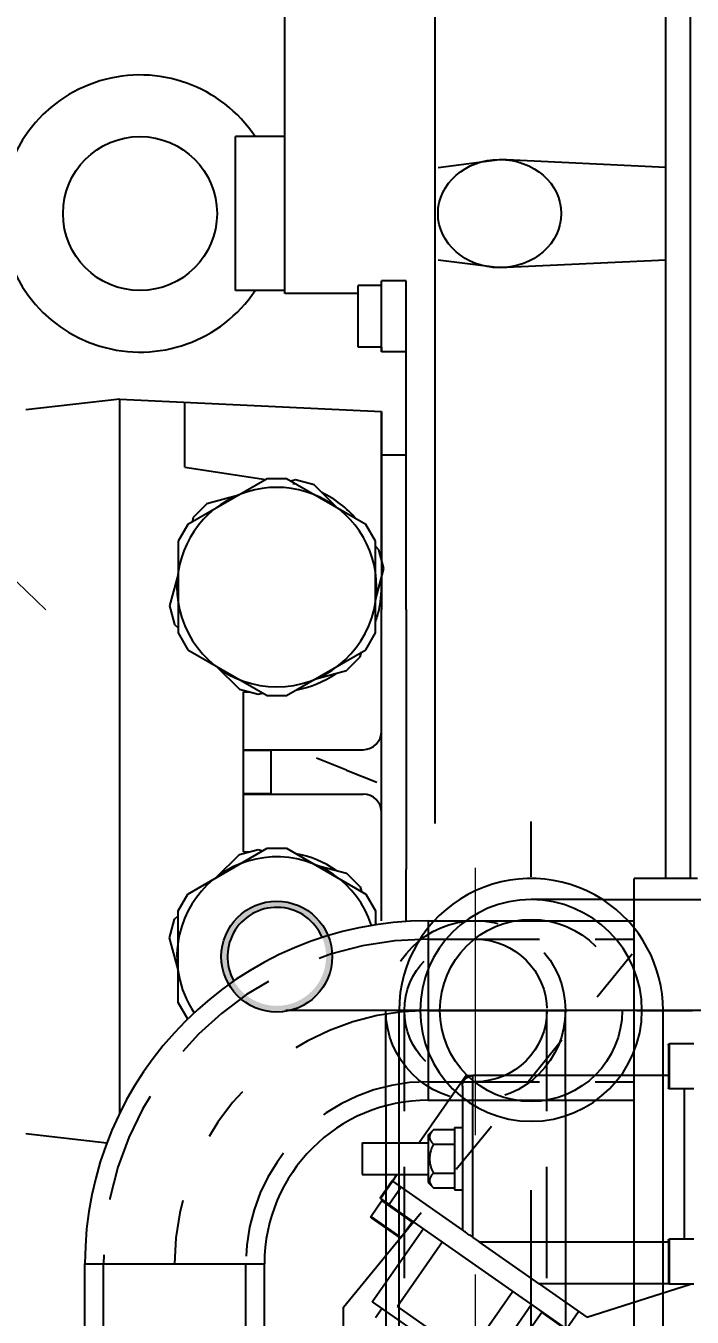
# Model space of a CAD drawing. Header units: millimetres. Extents: x -4 to 3776, y -4 to 4079.
# Drawn here: x 454.913 to 456.11, y 541.018 to 543.339 of the extents above; entities that cross this region are included whole.
import ezdxf
from ezdxf import colors
from ezdxf.entities.mleader import LeaderData, LeaderLine
from ezdxf.math import Vec2, Vec3

# ---------------------------------------------------------------- set-up
doc = ezdxf.new("R2010")
doc.units = ezdxf.units.MM
for name, pattern in [('CENTER', [2, 1.25, -0.25, 0.25, -0.25]), ('DASHDOT', [1, 0.5, -0.25, 0, -0.25]), ('DASHED', [0.75, 0.5, -0.25])]:
    doc.linetypes.add(name, pattern=pattern)
for name, color, linetype in [('1轮廓实线层', 7, 'Continuous'), ('4虚线层', 6, 'DASHED'), ('BK_kedu', 255, 'Continuous'), ('CENTER', 1, 'DASHDOT')]:
    doc.layers.add(name, color=color, linetype=linetype)
doc.layers.add('3中心线层', color=2, linetype='CENTER', lineweight=13)
doc.styles.get("Standard").update_dxf_attribs({"font": 'arial.ttf'})

# ---------------------------------------------------------------- blocks, each defined once
blk = doc.blocks.new('A$C3E376056')
at = {"color": 3}
for p, q in [((267.6116834239565, 77.74999517116794), (272.2116834239569, 77.74999517116794)), ((272.4116834239567, 77.54999517116812), (272.4116834239567, 69.44999517116776)), ((272.4116834239567, 71.74999517116794), (309.4116834239567, 71.74999517116794)), ((310.699597901219, 71.74999517116794), (309.4116834239567, 71.74999517116794)), ((310.699597901219, 71.74999517116794), (319.6272440133926, 58.99999517116794)), ((267.6116834239565, 69.24999517116794), (272.2116834239569, 69.24999517116794)), ((311.4116834239567, 69.74999517116794), (311.4116834239567, 42.49037393125309)), ((312.9116834239567, 61.89999517116757), (311.4116834239567, 61.89999517116757)), ((312.9116834239567, 61.89999517116848), (312.9116834239567, 50.0999951711683)), ((312.9116834239567, 61.49999517116794), (316.9116834239567, 61.49999517116794)), ((317.9116834239567, 60.49999517116794), (316.9116834239567, 61.49999517116794)), ((316.9116834239567, 58.74999517116794), (312.9116834239567, 58.74999517116794)), ((317.9116834239567, 60.49999517116794), (317.9116834239567, 51.49999517116794)), ((330.4116834239567, 58.99999517116794), (317.9116834239567, 58.99999517116794)), ((330.4116834239567, 58.99999517116794), (330.4116834239567, 52.99999517116794)), ((324.6813919493834, 51.78192387060244), (311.4116834239567, 42.49037393125309)), ((316.9116834239567, 53.24999517116794), (312.9116834239567, 53.24999517116794)), ((317.9116834239567, 51.49999517116794), (316.9116834239567, 50.49999517116794)), ((330.4116834239567, 52.99999517116794), (317.9116834239567, 52.99999517116794)), ((323.8284892426509, 52.99999517116794), (324.6813919493834, 51.78192387060244)), ((326.9385720789678, 48.47932005738858), (324.6442663335629, 51.75592823454463)), ((324.7182948903464, 51.80776358804724), (324.6813919493834, 51.78192387060244)), ((324.7182948903464, 51.80776358804724), (324.7183047870067, 51.80777051776295)), ((324.7182948903464, 51.80776358804724), (327.0126006357505, 48.53115541089119)), ((327.0126105324107, 48.5311623406069), (324.7183047870067, 51.80777051776295)), ((312.9116834239567, 50.0999951711683), (311.4116834239567, 50.0999951711683)), ((316.9116834239567, 50.49999517116794), (312.9116834239567, 50.49999517116794)), ((323.0027885821683, 45.72345478416901), (324.323623586447, 46.64831341089575)), ((324.323623586447, 46.64831341089575), (325.2945833826816, 47.32818677951764)), ((326.9385720789678, 48.47932005738858), (325.2945833826816, 47.32818677951764)), ((326.6540647335778, 48.03595095171841), (328.7189399044419, 45.08700359227805)), ((326.9385720789678, 48.47932005738858), (327.0126006357505, 48.53115541089119)), ((327.0126105324107, 48.5311623406069), (327.0126006357505, 48.53115541089119)), ((291.7095524483684, 23.81169494830556), (323.0027885821683, 45.72345478416901)), ((328.6698247828544, 44.80845789615068), (323.2634212905468, 41.02285341623337)), ((328.4776190262301, 28.92588178145161), (318.7841772518968, 42.76955132993589)), ((320.9200004235554, 44.02091589726115), (322.9848755944186, 41.07196853782079)), ((267.6116834239565, 40.74999517116794), (272.2116834239569, 40.74999517116794)), ((272.4116834239567, 40.54999517116812), (272.4116834239567, 32.44999517116776)), ((296.8739100250341, 32.31091540854322), (308.2697877663559, 40.29039490753257)), ((309.4116834239567, 41.08995885483364), (308.269787766355, 40.29039490753257)), ((315.1725102691526, 40.24063488311549), (323.7187991707833, 28.03526942320877)), ((267.6116834239565, 32.24999517116794), (272.2116834239569, 32.24999517116794)), ((287.819549956379, 25.97098423480566), (268.1931136716366, 32.24999517116794)), ((296.8739100250341, 32.31091540854322), (287.819549956379, 25.97098423480566)), ((310.4092342375516, 18.71581172666902), (301.8629453359217, 30.92117718657482)), ((307.998817919005, 14.58647087267582), (298.3053761446727, 28.4301404211601)), ((328.4776190262301, 28.92588178145161), (307.998817919005, 14.58647087267582)), ((310.4092342375516, 18.71581172666902), (323.7187991707833, 28.03526942320877)), ((327.878571419039, 25.94279749475118), (326.674060902702, 27.66301678775835)), ((296.398983547555, 26.85111503611824), (298.463858718419, 23.90216767667789))]:
    blk.add_line(p, q, dxfattribs=at)
for p, q in [((272.2116834239569, 69.24999517116794), (272.2116834239569, 77.74999517116794)), ((309.4116834239567, 41.08995885483364), (309.4116834239567, 71.74999517116794)), ((269.4116834239567, 69.24999517116794), (269.4116834239567, 40.74999517116794)), ((323.0002776372776, 50.60479495667369), (325.2945833826816, 47.32818677951764)), ((326.6540647335778, 48.03595095171841), (320.9200004235554, 44.02091589726115)), ((322.9848755944186, 41.07196853782079), (328.7189399044419, 45.08700359227805)), ((272.2116834239569, 32.24999517116794), (272.2116834239569, 40.74999517116794)), ((308.269787766355, 40.29039490753257), (272.4116834239567, 40.29039490753257)), ((272.3554082291512, 32.31091540854322), (296.8739100250341, 32.31091540854322)), ((291.7095524483684, 23.81169494830556), (289.4152467029644, 27.08830312546161)), ((296.398983547555, 26.85111503611824), (290.6649192375316, 22.83607998166099))]:
    blk.add_line(p, q, dxfattribs=at).dxf.unprotected_set("ltscale", 0)
for points in [[(316.9116834835613, 61.49999529037723), (317.0369325117672, 61.37002974663028), (317.1486500935162, 61.2443724266077), (317.2476271824444, 61.12248927269229), (317.3345435695255, 61.00389331493625), (317.4099804000462, 60.88813573036441), (317.4744294123257, 60.77479839239368), (317.5283024744595, 60.66349059257755), (317.5719375447834, 60.55384278211841), (317.6056037382687, 60.44550329361209), (317.6295069889629, 60.33813357267627), (317.6437915401066, 60.23140489969501), (317.6485438184345, 60.12499511156329), (317.6437915401066, 60.0185856214548), (317.6295069889629, 59.91185694847354), (317.6056037382687, 59.80448722753772), (317.5719375447834, 59.6961477390314), (317.5283024744595, 59.58649992857227), (317.4744294123257, 59.47519212875613), (317.4099804000462, 59.3618547907854), (317.3345435695255, 59.24609690819034), (317.2476271824444, 59.12750124845752), (317.1486500935162, 59.00561809454211), (317.0369325117672, 58.87996047649631), (316.9116834835613, 58.74999523077258)], [(316.9116834835613, 58.74999523077258), (317.0369325117672, 58.49006473932513), (317.1486500935162, 58.23874935422191), (317.2476271824444, 57.99498334441432), (317.3345435695255, 57.75779187593707), (317.4099804000462, 57.52627625975856), (317.4744294123257, 57.29960143480548), (317.5283024744595, 57.07698576066741), (317.5719375447834, 56.85769028876075), (317.6056037382687, 56.64101131174812), (317.6295069889629, 56.42627179537067), (317.6437915401066, 56.21281452391395), (317.6485438184345, 55.99999517116794), (317.6437915401066, 55.78717581842193), (317.6295069889629, 55.57371854696521), (317.6056037382687, 55.35897903058776), (317.5719375447834, 55.14230005357513), (317.5283024744595, 54.92300458166847), (317.4744294123257, 54.7003889075304), (317.4099804000462, 54.47371408257732), (317.3345435695255, 54.2421984663988), (317.2476271824444, 54.00500699792156), (317.1486500935162, 53.76124098811397), (317.0369325117672, 53.50992560301074), (316.9116834835613, 53.24999511156329)], [(316.9116834835613, 53.24999511156329), (317.0369325117672, 53.12002986583957), (317.1486500935162, 52.99437224779376), (317.2476271824444, 52.87248909387836), (317.3345435695255, 52.75389343414554), (317.4099804000462, 52.63813555155048), (317.4744294123257, 52.52479821357974), (317.5283024744595, 52.41349041376361), (317.5719375447834, 52.30384260330447), (317.6056037382687, 52.19550311479816), (317.6295069889629, 52.08813339386234), (317.6437915401066, 51.98140472088107), (317.6485438184345, 51.87499523077258), (317.6437915401066, 51.76858544264087), (317.6295069889629, 51.66185676965961), (317.6056037382687, 51.55448704872379), (317.5719375447834, 51.44614756021747), (317.5283024744595, 51.33649974975833), (317.4744294123257, 51.2251919499422), (317.4099804000462, 51.11185461197147), (317.3345435695255, 50.99609702739963), (317.2476271824444, 50.87750106964359), (317.1486500935162, 50.75561791572818), (317.0369325117672, 50.6299605957056), (316.9116834835613, 50.49999505195865)], [(309.4116834239567, 41.08996003780612), (309.5218041972721, 41.16706460628757), (309.6415284709537, 41.25089973125705), (309.7684911326969, 41.33979886684665), (309.9091771678532, 41.43830865535983), (310.0723413066471, 41.55255645427951), (310.2458289699161, 41.67403310451755), (310.44055019184, 41.81037992153415), (310.634675367316, 41.94630712185153), (310.814609868964, 42.07229703579196), (310.9591058330143, 42.17347472820529), (311.0696128444279, 42.2508534780527), (311.1539510325993, 42.30990737591037), (311.2209085063541, 42.3567900053049), (311.2706569270695, 42.39162534389743), (311.3076737956608, 42.41754621181735), (311.3368896083439, 42.43800014171848), (311.3594583110416, 42.45380490932712), (311.3765433864201, 42.46576875362643), (311.389298780402, 42.47470229778537), (311.3986781673038, 42.48126596126804), (311.405110700568, 42.48576968822726), (311.409092290839, 42.48855918560275), (311.4111188487614, 42.48997777614841), (311.411681516608, 42.49037355098972)]]:
    blk.add_lwpolyline(points, dxfattribs=at)
for centre, radius, start, end in [((272.2116834239569, 77.54999517116812), 0.2000000000000091, 0, 90), ((309.4116834239567, 69.74999517116794), 2.000000000000012, 0, 90), ((272.2116834239569, 69.44999517116776), 0.2000000000000135, 270, 0), ((326.4902343247204, 47.92123566444843), 0.1999999999999785, 34.99999999999417, 124.9999999999942), ((321.0838308324128, 44.13563118453112), 0.2000000000000527, 125.0000000000368, 214.9999999999942), ((328.5551094955836, 44.97228830500808), 0.1999999999999756, 304.9999999999941, 34.99999999999417), ((272.2116834239569, 40.54999517116812), 0.2000000000000046, 0, 90), ((323.1487060032769, 41.18668382509077), 0.1999999999999581, 214.9999999999942, 304.9999999999941), ((272.2116834239569, 32.44999517116776), 0.2000000000000135, 270, 0), ((296.2351531386967, 26.73639974884827), 0.1999999999999712, 35.00000000003686, 125.0000000000368)]:
    blk.add_arc(centre, radius, start, end, dxfattribs=at)
blk = doc.blocks.new('cfd')
at = {"layer": '3中心线层', "color": 7, "ltscale": 0.5}
blk.add_line((-1188.255996401021, -185.6799460097411), (-1187.719771452849, -185.8942855393855), dxfattribs=at)
blk = doc.blocks.new('fds')
at = {"color": 3}
for p, q in [((-1187.959301250549, -185.7390729174109), (-1187.987883415967, -185.7390729174109)), ((-1188.040562498409, -188.0001182769615), (-1188.040562498409, -185.7833229174245)), ((-1187.935205355707, -186.4260014887948), (-1187.935205355707, -185.8275729174382))]:
    blk.add_line(p, q, dxfattribs=at)
at = {"color": 3, "lineweight": 25}
blk.add_line((-1187.959301250549, -185.7390729174109), (-1185.906026784439, -185.7390729174109), dxfattribs=at)
at = {"color": 3, "linetype": 'Continuous'}
blk.add_line((-1188.032133927072, -185.7833237459992), (-1188.032133927072, -185.7833220888499), dxfattribs=at)
at = {"color": 3}
for radius, start, end in [(0.052678571425, 57.14012001647128, 180), (0.04424999999698412, 90, 270)]:
    blk.add_arc((-1187.987883926935, -185.7833229174245), radius, start, end, dxfattribs=at)
at = {"layer": '1轮廓实线层', "color": 7, "lineweight": 25}
for q in [(-1188.073527728019, -185.682535756295), (-1188.049412158348, -185.6921752179636)]:
    blk.add_line((-1188.061469942693, -185.6873554874052), q, dxfattribs=at)
at = {"layer": '4虚线层', "color": 3, "ltscale": 0.4}
for p, q in [((-1185.906026784439, -185.746974703132), (-1187.987883926935, -185.746974703132)), ((-1187.935205355707, -185.8275729174382), (-1187.935205355707, -185.7833231782437)), ((-1185.906026784439, -185.8196711317171), (-1187.987883364699, -185.8196711317171))]:
    blk.add_line(p, q, dxfattribs=at)
blk.add_circle((-1187.987883926935, -185.7833229174245), 0.03634821428323411, dxfattribs=at)
for radius, start, end in [(0.04424999999698412, 270.0007830705178, 89.99933699140281), (0.052678571425, 0, 57.14012001647128)]:
    blk.add_arc((-1187.987883926935, -185.7833229174245), radius, start, end, dxfattribs=at)
at = {"layer": 'CENTER', "color": 3, "ltscale": 0.5}
for p, q in [((-1187.987883926935, -187.1494641561202), (-1187.987883926935, -185.7065491804577)), ((-1185.798562498534, -185.7833229174245), (-1188.085760649404, -185.7833229174245))]:
    blk.add_line(p, q, dxfattribs=at)
at = {"color": 6, "rotation": 337.9074874299324}
blk.add_blockref('cfd', (-17.75132769414904, -460.0830142964264), dxfattribs=at)
at = {"color": 3, "lineweight": -3, "xscale": -0.002107142857, "yscale": 0.002107142857, "zscale": 0.002107142857}
blk.add_blockref('A$C3E376056', (-1187.359087879787, -185.9605336215335), dxfattribs=at)

msp = doc.modelspace()

# ---------------------------------------------------------------- hatches: boundary and pattern name
at = {"ltscale": 0.1}
msp.add_hatch(color=3, dxfattribs=at).paths.add_polyline_path([(455.3635781389175, 541.7654026124169, -1), (455.3635781389175, 541.5662079186054, -0.1989123673796569), (455.2931521790069, 541.5953793061522), (455.3009772861533, 541.6032044127473, 0.1989123673796571), (455.3635781389175, 541.5772742903614, 1), (455.3635781389175, 541.7543362403853, 0.6681786379193034), (455.3009772861533, 541.6032044127473), (455.2931521790069, 541.5953793061522, -0.6681786379192904)])

# ---------------------------------------------------------------- linework, layer by layer
at = {"color": 3, "ltscale": 0.1}
for p, q in [((456.0626961822672, 541.8061613757077), (456.0626961822672, 544.2806468204394)), ((456.1069616692912, 541.8061613757077), (456.1069616692912, 544.2806468204394)), ((455.647983895883, 543.2495269973624), (455.647983895883, 544.2113841243249)), ((455.3779644218412, 543.1395144688804), (455.3779644218412, 543.9552954873425)), ((455.647983895883, 542.5677145731274), (455.647983895883, 543.2495269973624)), ((455.3779644218412, 543.1395144688804), (455.289433447796, 543.1395144688804)), ((455.289433447796, 542.8628551722268), (455.289433447796, 543.1395144688804)), ((455.3779644218412, 542.8573219862105), (455.3779644218412, 543.1450476548966)), ((455.6532404231648, 543.0841826095498), (455.763904141274, 543.0984020017381)), ((456.0626961822672, 543.0841826095498), (455.763904141274, 543.0984020017381)), ((455.6532404231648, 542.9181870312814), (455.763904141274, 542.9039676390926)), ((455.763904141274, 542.9039676390926), (456.0626961822672, 542.9181870312814)), ((455.5096542479714, 542.7610445507489), (455.5096542479714, 542.8717082694106)), ((455.5517064606975, 542.8717082694106), (455.5096542479714, 542.8717082694106)), ((455.5517064606975, 542.8717082694106), (455.5517064606975, 542.8800080485721)), ((455.5959719477196, 542.8800080485721), (455.5517064606975, 542.8800080485721)), ((455.5517064606975, 542.752744771863), (455.5517064606975, 542.8800080485721)), ((455.5959719477196, 542.28948319445), (455.5959719477196, 542.8800080485721)), ((455.3779644218412, 542.8628551722268), (455.289433447796, 542.8628551722268)), ((455.5096542479714, 542.8573219862105), (455.3779644218412, 542.8573219862105)), ((455.5517064606975, 542.7610445507489), (455.5096542479714, 542.7610445507489)), ((455.5517064606975, 542.7610445507489), (455.5517064606975, 542.752744771863)), ((455.5959719477196, 542.752744771863), (455.5517064606975, 542.752744771863)), ((455.0813856562472, 542.6673119200327), (454.9128102562663, 542.6484766799099)), ((455.0813856562472, 541.3841797615783), (455.0813856562472, 542.6673119200327)), ((455.0813856562472, 542.6673119200327), (455.5517064606975, 542.6451791762452)), ((455.1986891983497, 542.6451791762452), (455.1986891983497, 542.6617917534368)), ((455.1986891983497, 542.5455818296155), (455.1986891983497, 542.6451791762452)), ((455.5517064606975, 542.3799846269285), (455.5517064606975, 542.6451791762452)), ((455.5517064606975, 542.6451791762452), (455.5517064606975, 542.28948319445)), ((455.5517064606975, 542.5677145731274), (455.5959719477196, 542.5677145731274)), ((455.647983895883, 542.28948319445), (455.647983895883, 542.5677145731274)), ((455.1986891983497, 542.5455818296155), (455.3439322754539, 542.5231729129646)), ((455.3809296902673, 542.5244975349128), (455.3462265875696, 542.5244975349128)), ((455.4307330958572, 542.5133720422764), (455.397212472617, 542.5223538658288)), ((455.2381668075086, 542.4797377083005), (455.2136280086497, 542.4551989094407)), ((455.2036301455646, 542.4421694404791), (455.1862785942149, 542.4121156724664)), ((455.5408776836202, 542.4121156724664), (455.5235261322705, 542.4421694404791)), ((455.5561444272662, 542.3634219117325), (455.5471626028848, 542.3969425344208)), ((455.1710118505689, 542.2961532440563), (455.1727990852596, 542.28948319445)), ((455.1727990852596, 542.28948319445), (455.1799936749503, 542.2626326216446)), ((455.5517064606975, 541.7302776828406), (455.5517064606975, 542.28948319445)), ((455.5959719477196, 542.28948319445), (455.5959719477196, 541.8224823014439)), ((455.647983895883, 541.9051585580355), (455.647983895883, 542.28948319445)), ((455.1862785942149, 542.2474594833225), (455.2036301455646, 542.2174057155858)), ((455.5235261322705, 542.2174057155858), (455.5408776836202, 542.2474594833225)), ((455.4889894703265, 542.1798374474884), (455.5135282691854, 542.2043762463481)), ((455.2964231819778, 542.1462031137885), (455.3299438052181, 542.13722128996)), ((455.3038197307196, 542.1416592562528), (455.3133810902982, 542.1416592562528)), ((455.3038197307196, 541.8539335872911), (455.3038197307196, 542.1416592562528)), ((455.3462265875696, 542.135077620876), (455.3809296902673, 542.135077620876)), ((455.3038197307196, 542.0376353604788), (455.5185073451539, 542.0376353604788)), ((455.3038197307196, 542.0365287233312), (455.3536184045861, 542.0365287233312)), ((455.3536184045861, 541.9590641202126), (455.3536184045861, 542.0365287233312)), ((455.3038197307196, 541.9590641202126), (455.3536184045861, 541.9590641202126)), ((455.3038197307196, 541.9579574830645), (455.5185073451539, 541.9579574830645)), ((455.2964231819778, 541.8493897297553), (455.3299438052181, 541.8583715535838)), ((455.3038197307196, 541.8539335872911), (455.3133810902982, 541.8539335872911)), ((455.3462265875696, 541.8605152226678), (455.3809296902673, 541.8605152226678)), ((455.4889894703265, 541.8157553957794), (455.5135282691854, 541.7912165971957)), ((455.5959719477196, 541.7302776828406), (455.5959719477196, 541.8224823014439)), ((455.1862785942149, 541.7481333599449), (455.2036301455646, 541.7781871279581)), ((455.5235261322705, 541.7781871279581), (455.5408776836202, 541.7481333599449)), ((455.1727990852596, 541.7061096490938), (455.1799936749503, 541.7329602218992)), ((455.1710118505689, 541.699439599487), (455.1727990852596, 541.7061096490938)), ((455.2036301455646, 541.5534234030647), (455.1862785942149, 541.5834771708014)), ((455.0583971028091, 541.3308494768753), (454.9128102562663, 541.3471161636339))]:
    msp.add_line(p, q, dxfattribs=at)
at = {"color": 3}
for p, q in [((456.0053881845024, 531.1065606836046), (456.0053881845024, 541.8061613757077)), ((455.6354551819459, 541.7302776828406), (455.6354551819459, 541.4077719883603)), ((455.5595714888022, 541.3978118576019), (455.5595714888022, 535.8592516173371)), ((455.8820771843857, 541.4077719883603), (455.8820771843857, 535.8492914868543)), ((455.0189001780536, 541.1137226783953), (455.3414058725321, 541.1137226783953)), ((455.0189001780536, 536.1433407965433), (455.0189001780536, 541.1137226783953)), ((455.3414058725321, 536.1433407965433), (455.3414058725321, 541.1137226783953)), ((455.4836877967637, 541.0357971757835), (455.5595714888022, 541.1287419371206)), ((455.4836877967637, 535.8914843747966), (455.4836877967637, 541.0357971757835))]:
    msp.add_line(p, q, dxfattribs=at)
at = {"color": 3, "lineweight": 25}
msp.add_line((456.1192137247699, 541.8061613757077), (456.0053881845024, 541.8061613757077), dxfattribs=at)
at = {"color": 3, "linetype": 'Continuous'}
for p, q in [((455.6354551819459, 541.7302776828406), (456.0053881845024, 541.7302776828406)), ((455.6354551819459, 541.4077719883603), (456.0053881845024, 541.4077719883603))]:
    msp.add_line(p, q, dxfattribs=at)
at = {"color": 3, "ltscale": 0.1}
for points in [[(455.3462265875696, 542.5244975349128), (455.2036301455646, 542.4421694404791)], [(455.5235261322705, 542.4421694404791), (455.3809296902673, 542.5244975349128)], [(455.397212472617, 542.5223538658288), (455.3886271126312, 542.5200534256605)], [(455.4724426135836, 542.471662523722), (455.4307330958572, 542.5133720422764)], [(455.2951430688827, 542.4950044516704), (455.2381668075086, 542.4797377083005)], [(455.2136280086497, 542.4551989094407), (455.2113275679303, 542.4466135497314)], [(455.1862785942149, 542.4121156724664), (455.1862785942149, 542.28948319445)], [(455.5408776836202, 542.28948319445), (455.5408776836202, 542.4121156724664)], [(455.5471626028848, 542.3969425344208), (455.5408776836202, 542.4032274539618)], [(455.5408776836202, 542.3064456500838), (455.5561444272662, 542.3634219117325)], [(455.1862785942149, 542.353129505705), (455.1710118505689, 542.2961532440563)], [(455.1862785942149, 542.28948319445), (455.1862785942149, 542.2474594833225)], [(455.5408776836202, 542.2474594833225), (455.5408776836202, 542.28948319445)], [(455.1799936749503, 542.2626326216446), (455.1862785942149, 542.256347701827)], [(455.2036301455646, 542.2174057155858), (455.3462265875696, 542.135077620876)], [(455.3809296902673, 542.135077620876), (455.5235261322705, 542.2174057155858)], [(455.5135282691854, 542.2043762463481), (455.5158287099066, 542.2129616060574)], [(455.2547136642515, 542.1879126320669), (455.2964231819778, 542.1462031137885)], [(455.4320132089542, 542.1645707041184), (455.4889894703265, 542.1798374474884)], [(455.3299438052181, 542.13722128996), (455.3385291652039, 542.1395217301283)], [(455.2036301455646, 541.7781871279581), (455.3462265875696, 541.8605152226678)], [(455.3299438052181, 541.8583715535838), (455.3385291652039, 541.8560711131395)], [(455.3809296902673, 541.8605152226678), (455.5235261322705, 541.7781871279581)], [(455.2547136642515, 541.8076802112005), (455.2964231819778, 541.8493897297553)], [(455.4320132089542, 541.8310221391489), (455.4889894703265, 541.8157553957794)], [(455.5135282691854, 541.7912165971957), (455.5158287099066, 541.7826312372104)], [(455.1799936749503, 541.7329602218992), (455.1862785942149, 541.7392451414403)], [(455.1862785942149, 541.7061096490938), (455.1862785942149, 541.7481333599449)], [(455.5408776836202, 541.7481333599449), (455.5408776836202, 541.7229805632533)], [(455.1862785942149, 541.6424633375627), (455.1710118505689, 541.699439599487)], [(455.1862785942149, 541.5834771708014), (455.1862785942149, 541.7061096490938)]]:
    msp.add_lwpolyline(points, dxfattribs=at)
for centre, radius in [((455.1179046832349, 543.0011848204153), 0.1383296484281217), ((455.3635781389175, 541.6658052655112), 0.09959734686824764)]:
    msp.add_circle(centre, radius, dxfattribs=at)
for centre, radius, start, end in [((455.1179046832349, 543.0011848204153), 0.2489933671706191, 33.74898878297603, 326.251011217024), ((455.3635781389175, 542.3297875780322), 0.1792752243628458, 347.0077956179736, 192.9922043820264), ((455.3635781389175, 542.3297875780322), 0.1881283218622456, 79.53465628499664, 81.22924281368805), ((455.3635781389175, 542.3297875780322), 0.1881283218622456, 40.46534412457704, 64.53465664251165), ((455.3635781389175, 542.3297875780322), 0.1881283218622456, 347.6291276225188, 4.53465650723039), ((455.3635781389175, 542.3297875780322), 0.1792752243628458, 192.9922043820264, 347.0077956179736), ((455.3635781389175, 542.3297875780322), 0.1881283218622456, 340.4653435310472, 347.6291276225188), ((455.3635781389175, 542.3297875780322), 0.1881283218622456, 280.4653437150033, 304.534656278507), ((455.5185073451539, 542.0708344760224), 0.03319911562274921, 270, 0), ((455.5185073451539, 541.9247583672454), 0.03319911562274921, 0, 90), ((455.3635781389175, 541.6658052655112), 0.1881283218622456, 55.46534372149299, 79.53465628499664), ((455.3635781389175, 541.6658052655112), 0.1792752243628458, 18.2174273254811, 167.0077956179736), ((455.3635781389175, 541.6658052655112), 0.0885309749939979, 22.84579210142717, 209.590753079185), ((455.3635781389175, 541.6658052655112), 0.1881283218622456, 17.78339367261646, 19.53465646895279), ((455.3635781389175, 541.6658052655112), 0.1792752243628458, 167.0077956179736, 214.219117794661)]:
    msp.add_arc(centre, radius, start, end, dxfattribs=at)
at = {"color": 3}
for radius in [0.6165550044224853, 0.294049309801493]:
    msp.add_arc((455.6354551819459, 541.1137226783953), radius, 90, 180, dxfattribs=at)
at = {"color": 3, "ltscale": 0.1}
msp.add_ellipse((455.763904141274, 543.0011848204153), major_axis=(0.1106637187424974, -6.775974655483741e-18), ratio=0.878491906339616, dxfattribs=at)
at = {"layer": '3中心线层', "color": 3}
msp.add_line((455.7208243360419, 535.3447327018653), (455.7208243360419, 541.8255431346902), dxfattribs=at)
at = {"layer": '4虚线层', "color": 3, "ltscale": 0.4}
for p, q in [((455.6354551819459, 541.697078567297), (456.0053881845024, 541.697078567297)), ((455.5595714888022, 541.3978118576019), (455.5595714888022, 541.5690248356004)), ((455.592770605449, 535.6880386396147), (455.592770605449, 541.5690248356004)), ((455.8488780688422, 535.6880386396147), (455.8488780688422, 541.5690248356004)), ((455.8820771843857, 541.4077719883603), (455.8820771843857, 541.5690248356004)), ((455.6354551819459, 541.4409711039038), (456.0053881845024, 541.4409711039038)), ((455.0520992935953, 536.1433407965433), (455.0520992935953, 541.1137226783953)), ((455.3082067569885, 536.1433407965433), (455.3082067569885, 541.1137226783953))]:
    msp.add_line(p, q, dxfattribs=at)
at = {"layer": '4虚线层', "color": 3, "ltscale": 0.2}
msp.add_line((455.5595714888022, 541.1287419371206), (456.0053881845024, 541.6747924107353), dxfattribs=at)
at = {"layer": '4虚线层', "color": 3, "ltscale": 0.4}
for radius in [0.1612528473105479, 0.1280537316877944]:
    msp.add_circle((455.7208243360419, 541.5690248356004), radius, dxfattribs=at)
for radius in [0.5833558887997361, 0.3272484254242423]:
    msp.add_arc((455.6354551819459, 541.1137226783953), radius, 90, 180, dxfattribs=at)
at = {"layer": 'CENTER', "color": 3, "ltscale": 0.5}
msp.add_line((455.6354551819459, 541.5690248356004), (465.9314491979485, 541.5690248356004), dxfattribs=at)
msp.add_arc((455.6354551819459, 541.1137226783953), 0.4553021571119891, 90, 180, dxfattribs=at)

# ---------------------------------------------------------------- block references
at = {"color": 6, "xscale": 4.501575, "yscale": 4.501575, "zscale": 4.501575}
msp.add_blockref('fds', (5803.636958801073, 1377.886586697605), dxfattribs=at)

# ---------------------------------------------------------------- leaders
at = {"layer": 'BK_kedu'}
ml = msp.add_multileader_mtext('Standard', dxfattribs=at)
ml.set_content('', color=256)
ml.set_leader_properties()
ml.build(insert=Vec2(0, 0))
ml.multileader.update_dxf_attribs({"text_right_attachment_type": 6, "dogleg_length": 0.36, "arrow_head_size": 0.18})
ctx = ml.context
ctx.base_point, ctx.char_height, ctx.arrow_head_size, ctx.landing_gap_size, ctx.plane_origin = Vec3(3775.998586345596, 4079.3284131595), 0.18, 0.18, 0.09, Vec3(3774.638586345596, 4079.3284131595)
ctx.right_attachment = 6
notes = []
notes.append((ctx, [(0, (0, 0, 0), (0, 0), (1, 0), 1, [])]))
ctx.mtext.insert, ctx.mtext.flow_direction = Vec3(3776.088586345596, 4079.4184131595), 5
for ctx, leaders in notes:
    for number, flags, end, landing, length, lines in leaders:
        leader = LeaderData()
        leader.index, (leader.has_last_leader_line, leader.has_dogleg_vector, leader.attachment_direction) = number, flags
        leader.last_leader_point, leader.dogleg_vector, leader.dogleg_length = Vec3(end), Vec3(landing), length
        for number, points, colour, breaks in lines:
            line = LeaderLine()
            line.index, line.vertices, line.color, line.breaks = number, Vec3.list(points), colors.encode_raw_color(colour), breaks
            leader.lines.append(line)
        ctx.leaders.append(leader)

doc.saveas('drawing.dxf')
